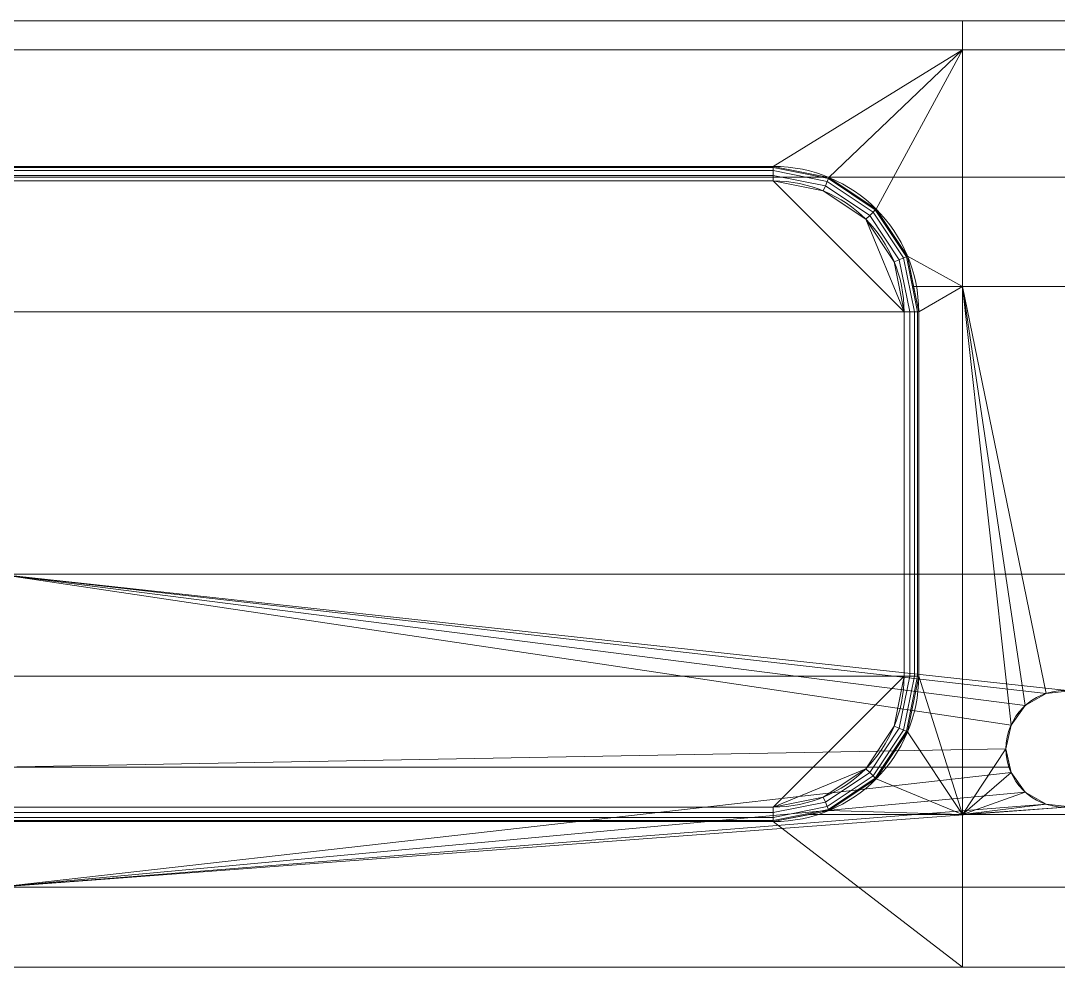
# Model space of a CAD drawing. Header units: millimetres. Extents: x 0 to 1550, y -55 to 90.
# Drawn here: x 1193.3 to 1264.6, y 0 to 65 of the extents above; entities that cross this region are included whole.
import ezdxf

# ---------------------------------------------------------------- set-up
doc = ezdxf.new("R2010")
doc.units = ezdxf.units.MM
doc.layers.add('1', color=7, linetype='Continuous', true_color=0xffffff)

# ---------------------------------------------------------------- blocks, each defined once
blk = doc.blocks.new('UG_SURFACE_001')
at = {"layer": '1', "color": 252, "linetype": 'Continuous', "lineweight": 18}
for points in [[(1191.75005, 64.999998), (1126.749992, 64.999998, 25), (1258.000016, 64.999998, 25)], [(1126.749992, 64.999998, 25), (1126.749992, 63.000001, 25), (1258.000016, 63.000001, 25), (1258.000016, 64.999998, 25)], [(1348.749995, 64.999998), (1348.749995, 54.249998), (1191.75005, 54.249998), (1191.75005, 64.999998)], [(1348.749995, 64.999998), (1191.75005, 64.999998), (1258.000016, 64.999998, 25), (1271.999955, 64.999998, 25)], [(1258.000016, 64.999998, 25), (1258.000016, 63.000001, 25), (1271.999955, 63.000001, 25), (1271.999955, 64.999998, 25)], [(1258.000016, 63.000001, 25), (1126.749992, 63.000001, 25), (1139.999986, 55, 25), (1245.000005, 55, 25)], [(1245.000005, 55, 25), (1248.826861, 54.238796, 25), (1258.000016, 63.000001, 25)], [(1258.000016, 63.000001, 25), (1248.826861, 54.238796, 25), (1252.071023, 52.071068, 25)], [(1258.000016, 46.750002, 25), (1258.000016, 63.000001, 25), (1252.071023, 52.071068, 25), (1254.238844, 48.826836, 25)], [(1271.999955, 63.000001, 25), (1258.000016, 63.000001, 25), (1258.000016, 46.750002, 25), (1271.999955, 46.750002, 25)], [(1139.999986, 55, 11), (1245.000005, 55, 11), (1245.000005, 55, 25), (1139.999986, 55, 25)], [(1139.999986, 54.923881, 10.617317), (1245.000005, 54.923881, 10.617317), (1245.000005, 55, 11), (1139.999986, 55, 11)], [(1139.999986, 54.707106, 10.292893), (1245.000005, 54.707106, 10.292893), (1245.000005, 54.923881, 10.617317), (1139.999986, 54.923881, 10.617317)], [(1245.000005, 55, 25), (1245.000005, 55, 11), (1248.826861, 54.238796, 11), (1248.826861, 54.238796, 25)], [(1248.826861, 54.238796, 11), (1245.000005, 55, 11), (1245.000005, 54.923881, 10.617317), (1248.797655, 54.16847, 10.617317)], [(1248.797655, 54.16847, 10.617317), (1245.000005, 54.923881, 10.617317), (1245.000005, 54.707106, 10.292893), (1248.714805, 53.968199, 10.292893)], [(1139.999986, 54.382682, 10.07612), (1245.000005, 54.382682, 10.07612), (1245.000005, 54.707106, 10.292893), (1139.999986, 54.707106, 10.292893)], [(1139.999986, 54.000001, 10), (1245.000005, 54.000001, 10), (1245.000005, 54.382682, 10.07612), (1139.999986, 54.382682, 10.07612)], [(1191.75005, 54.249998), (1348.749995, 54.249998), (1348.749995, 27.000001), (1191.75005, 27.000001)], [(1248.714805, 53.968199, 10.292893), (1245.000005, 54.707106, 10.292893), (1245.000005, 54.382682, 10.07612), (1248.590589, 53.668469, 10.07612)], [(1248.590589, 53.668469, 10.07612), (1245.000005, 54.382682, 10.07612), (1245.000005, 54.000001, 10), (1248.4442, 53.314917, 10)], [(1252.071023, 52.071068, 11), (1248.826861, 54.238796, 11), (1248.797655, 54.16847, 10.617317), (1252.01726, 52.017242, 10.617317)], [(1248.826861, 54.238796, 25), (1248.826861, 54.238796, 11), (1252.071023, 52.071068, 11), (1252.071023, 52.071068, 25)], [(1131.000042, 45.000002, 10), (1253.999949, 45.000002, 10), (1245.000005, 54.000001, 10), (1139.999986, 54.000001, 10)], [(1251.363993, 51.36396, 10), (1248.4442, 53.314917, 10), (1245.000005, 54.000001, 10), (1253.999949, 45.000002, 10)], [(1251.634598, 51.634558, 10.07612), (1248.590589, 53.668469, 10.07612), (1248.4442, 53.314917, 10), (1251.363993, 51.36396, 10)], [(1251.863956, 51.863961, 10.292893), (1248.714805, 53.968199, 10.292893), (1248.590589, 53.668469, 10.07612), (1251.634598, 51.634558, 10.07612)], [(1252.01726, 52.017242, 10.617317), (1248.797655, 54.16847, 10.617317), (1248.714805, 53.968199, 10.292893), (1251.863956, 51.863961, 10.292893)], [(1254.238844, 48.826836, 11), (1252.071023, 52.071068, 11), (1252.01726, 52.017242, 10.617317), (1254.16851, 48.797704, 10.617317)], [(1252.071023, 52.071068, 25), (1252.071023, 52.071068, 11), (1254.238844, 48.826836, 11), (1254.238844, 48.826836, 25)], [(1253.668427, 48.590597, 10.07612), (1251.634598, 51.634558, 10.07612), (1251.363993, 51.36396, 10), (1253.314972, 48.444152, 10)], [(1253.999949, 45.000002, 10), (1253.314972, 48.444152, 10), (1251.363993, 51.36396, 10)], [(1253.968239, 48.71475, 10.292893), (1251.863956, 51.863961, 10.292893), (1251.634598, 51.634558, 10.07612), (1253.668427, 48.590597, 10.07612)], [(1254.16851, 48.797704, 10.617317), (1252.01726, 52.017242, 10.617317), (1251.863956, 51.863961, 10.292893), (1253.968239, 48.71475, 10.292893)], [(1254.38273, 45.000002, 10.07612), (1253.668427, 48.590597, 10.07612), (1253.314972, 48.444152, 10), (1253.999949, 45.000002, 10)], [(1254.707098, 45.000002, 10.292893), (1253.968239, 48.71475, 10.292893), (1253.668427, 48.590597, 10.07612), (1254.38273, 45.000002, 10.07612)], [(1254.92382, 45.000002, 10.617317), (1254.16851, 48.797704, 10.617317), (1253.968239, 48.71475, 10.292893), (1254.707098, 45.000002, 10.292893)], [(1254.999995, 45.000002, 11), (1254.238844, 48.826836, 11), (1254.16851, 48.797704, 10.617317), (1254.92382, 45.000002, 10.617317)], [(1254.238844, 48.826836, 25), (1254.651904, 46.750002, 25), (1258.000016, 46.750002, 25)], [(1254.651904, 46.750002, 25), (1254.238844, 48.826836, 25), (1254.238844, 48.826836, 11), (1254.999995, 45.000002, 11)], [(1258.000016, 46.750002, 25), (1254.651904, 46.750002, 25), (1254.999995, 45.000002, 25)], [(1254.999995, 45.000002, 11), (1254.999995, 45.000002, 25), (1254.651904, 46.750002, 25)], [(1254.999995, 45.000002, 25), (1254.999995, 20, 25), (1258.000016, 10.5, 25), (1258.000016, 46.750002, 25)], [(1258.000016, 46.750002, 25), (1262.323499, 17.972579, 25), (1263.763905, 18.804226, 25)], [(1258.000016, 46.750002, 25), (1261.345863, 16.626947, 25), (1262.323499, 17.972579, 25)], [(1261.000037, 15, 25), (1261.345863, 16.626947, 25), (1258.000016, 46.750002, 25), (1258.000016, 10.5, 25)], [(1263.763905, 18.804226, 25), (1265.418172, 18.978087, 25), (1271.999955, 46.750002, 25), (1258.000016, 46.750002, 25)], [(1253.999949, 20, 10), (1253.999949, 45.000002, 10), (1131.000042, 45.000002, 10), (1131.000042, 20, 10)], [(1253.999949, 45.000002, 10), (1253.999949, 20, 10), (1254.38273, 20, 10.07612), (1254.38273, 45.000002, 10.07612)], [(1254.38273, 45.000002, 10.07612), (1254.38273, 20, 10.07612), (1254.707098, 20, 10.292893), (1254.707098, 45.000002, 10.292893)], [(1254.707098, 45.000002, 10.292893), (1254.707098, 20, 10.292893), (1254.92382, 20, 10.617317), (1254.92382, 45.000002, 10.617317)], [(1254.92382, 45.000002, 10.617317), (1254.92382, 20, 10.617317), (1254.999995, 20, 11), (1254.999995, 45.000002, 11)], [(1254.999995, 45.000002, 11), (1254.999995, 20, 11), (1254.999995, 20, 25), (1254.999995, 45.000002, 25)], [(1191.75005, 27.000001), (1348.749995, 27.000001), (1265.418172, 18.978087)], [(1265.418172, 18.978087), (1263.763905, 18.804226), (1191.75005, 27.000001)], [(1191.75005, 13.75), (1191.75005, 27.000001), (1261.345863, 16.626947), (1261.000037, 15)], [(1263.763905, 18.804226), (1262.323499, 17.972579), (1191.75005, 27.000001)], [(1262.323499, 17.972579), (1261.345863, 16.626947), (1191.75005, 27.000001)], [(1253.999949, 20, 10), (1131.000042, 20, 10), (1139.999986, 11, 10), (1245.000005, 11, 10)], [(1251.363993, 13.636039, 10), (1253.314972, 16.555849, 10), (1253.999949, 20, 10), (1245.000005, 11, 10)], [(1253.668427, 16.409403, 10.07612), (1254.38273, 20, 10.07612), (1253.999949, 20, 10), (1253.314972, 16.555849, 10)], [(1253.968239, 16.285252, 10.292893), (1254.707098, 20, 10.292893), (1254.38273, 20, 10.07612), (1253.668427, 16.409403, 10.07612)], [(1254.16851, 16.202295, 10.617317), (1254.92382, 20, 10.617317), (1254.707098, 20, 10.292893), (1253.968239, 16.285252, 10.292893)], [(1254.238844, 16.173165, 11), (1254.999995, 20, 11), (1254.92382, 20, 10.617317), (1254.16851, 16.202295, 10.617317)], [(1254.999995, 20, 25), (1254.238844, 16.173165, 25), (1258.000016, 10.5, 25)], [(1254.999995, 20, 25), (1254.999995, 20, 11), (1254.238844, 16.173165, 11), (1254.238844, 16.173165, 25)], [(1263.763905, 18.804226), (1263.763905, 18.804226, 25), (1262.323499, 17.972579, 25), (1262.323499, 17.972579)], [(1265.418172, 18.978087), (1265.418172, 18.978087, 25), (1263.763905, 18.804226, 25), (1263.763905, 18.804226)], [(1262.323499, 17.972579), (1262.323499, 17.972579, 25), (1261.345863, 16.626947, 25), (1261.345863, 16.626947)], [(1251.634598, 13.365441, 10.07612), (1253.668427, 16.409403, 10.07612), (1253.314972, 16.555849, 10), (1251.363993, 13.636039, 10)], [(1251.863956, 13.136039, 10.292893), (1253.968239, 16.285252, 10.292893), (1253.668427, 16.409403, 10.07612), (1251.634598, 13.365441, 10.07612)], [(1261.345863, 16.626947), (1261.345863, 16.626947, 25), (1261.000037, 15, 25), (1261.000037, 15)], [(1252.01726, 12.982758, 10.617317), (1254.16851, 16.202295, 10.617317), (1253.968239, 16.285252, 10.292893), (1251.863956, 13.136039, 10.292893)], [(1252.071023, 12.928932, 11), (1254.238844, 16.173165, 11), (1254.16851, 16.202295, 10.617317), (1252.01726, 12.982758, 10.617317)], [(1258.000016, 10.5, 25), (1254.238844, 16.173165, 25), (1252.071023, 12.928932, 25)], [(1254.238844, 16.173165, 25), (1254.238844, 16.173165, 11), (1252.071023, 12.928932, 11), (1252.071023, 12.928932, 25)], [(1261.000037, 15), (1261.265755, 13.75), (1191.75005, 13.75)], [(1258.000016, 10.5, 25), (1261.345863, 13.373054, 25), (1261.000037, 15, 25)], [(1261.265755, 13.75), (1261.000037, 15), (1261.000037, 15, 25), (1261.345863, 13.373054, 25)], [(1191.75005, 5.5), (1191.75005, 13.75), (1261.265755, 13.75), (1261.345863, 13.373054)], [(1245.000005, 11, 10), (1248.4442, 11.685085, 10), (1251.363993, 13.636039, 10)], [(1248.590589, 11.331531, 10.07612), (1251.634598, 13.365441, 10.07612), (1251.363993, 13.636039, 10), (1248.4442, 11.685085, 10)], [(1261.345863, 13.373054, 25), (1261.345863, 13.373054), (1261.265755, 13.75)], [(1261.345863, 13.373054), (1262.323499, 12.027421), (1191.75005, 5.5)], [(1248.714805, 11.031803, 10.292893), (1251.863956, 13.136039, 10.292893), (1251.634598, 13.365441, 10.07612), (1248.590589, 11.331531, 10.07612)], [(1248.797655, 10.831531, 10.617317), (1252.01726, 12.982758, 10.617317), (1251.863956, 13.136039, 10.292893), (1248.714805, 11.031803, 10.292893)], [(1248.826861, 10.761205, 11), (1252.071023, 12.928932, 11), (1252.01726, 12.982758, 10.617317), (1248.797655, 10.831531, 10.617317)], [(1252.071023, 12.928932, 25), (1248.826861, 10.761205, 25), (1258.000016, 10.5, 25)], [(1252.071023, 12.928932, 25), (1252.071023, 12.928932, 11), (1248.826861, 10.761205, 11), (1248.826861, 10.761205, 25)], [(1262.323499, 12.027421, 25), (1261.345863, 13.373054, 25), (1258.000016, 10.5, 25)], [(1261.345863, 13.373054), (1261.345863, 13.373054, 25), (1262.323499, 12.027421, 25), (1262.323499, 12.027421)], [(1191.75005, 5.5), (1262.323499, 12.027421), (1263.763905, 11.195774)], [(1245.000005, 10.617317, 10.07612), (1248.590589, 11.331531, 10.07612), (1248.4442, 11.685085, 10), (1245.000005, 11, 10)], [(1263.763905, 11.195774, 25), (1262.323499, 12.027421, 25), (1258.000016, 10.5, 25)], [(1262.323499, 12.027421), (1262.323499, 12.027421, 25), (1263.763905, 11.195774, 25), (1263.763905, 11.195774)], [(1139.999986, 10.617317, 10.07612), (1245.000005, 10.617317, 10.07612), (1245.000005, 11, 10), (1139.999986, 11, 10)], [(1191.75005, 5.5), (1263.763905, 11.195774), (1265.418172, 11.021912)], [(1265.418172, 11.021912), (1348.749995, 5.5), (1191.75005, 5.5)], [(1245.000005, 10.292893, 10.292893), (1248.714805, 11.031803, 10.292893), (1248.590589, 11.331531, 10.07612), (1245.000005, 10.617317, 10.07612)], [(1245.000005, 10.07612, 10.617317), (1248.797655, 10.831531, 10.617317), (1248.714805, 11.031803, 10.292893), (1245.000005, 10.292893, 10.292893)], [(1245.000005, 10, 11), (1248.826861, 10.761205, 11), (1248.797655, 10.831531, 10.617317), (1245.000005, 10.07612, 10.617317)], [(1248.826861, 10.761205, 11), (1245.000005, 10, 11), (1245.000005, 10, 25), (1247.513652, 10.5, 25)], [(1248.826861, 10.761205, 25), (1247.513652, 10.5, 25), (1258.000016, 10.5, 25)], [(1247.513652, 10.5, 25), (1248.826861, 10.761205, 25), (1248.826861, 10.761205, 11)], [(1265.418172, 11.021912, 25), (1263.763905, 11.195774, 25), (1258.000016, 10.5, 25)], [(1258.000016, 10.5, 25), (1271.999955, 10.5, 25), (1265.418172, 11.021912, 25)], [(1263.763905, 11.195774), (1263.763905, 11.195774, 25), (1265.418172, 11.021912, 25), (1265.418172, 11.021912)], [(1126.749992, 0, 25), (1258.000016, 0, 25), (1245.000005, 10, 25), (1139.999986, 10, 25)], [(1139.999986, 10.292893, 10.292893), (1245.000005, 10.292893, 10.292893), (1245.000005, 10.617317, 10.07612), (1139.999986, 10.617317, 10.07612)], [(1139.999986, 10.07612, 10.617317), (1245.000005, 10.07612, 10.617317), (1245.000005, 10.292893, 10.292893), (1139.999986, 10.292893, 10.292893)], [(1139.999986, 10, 11), (1245.000005, 10, 11), (1245.000005, 10.07612, 10.617317), (1139.999986, 10.07612, 10.617317)], [(1245.000005, 10, 11), (1139.999986, 10, 11), (1139.999986, 10, 25), (1245.000005, 10, 25)], [(1258.000016, 0, 25), (1258.000016, 10.5, 25), (1247.513652, 10.5, 25), (1245.000005, 10, 25)], [(1271.999955, 10.5, 25), (1258.000016, 10.5, 25), (1258.000016, 0, 25), (1271.999955, 0, 25)], [(1191.75005, 5.5), (1348.749995, 5.5), (1348.749995, 0), (1191.75005, 0)], [(1191.75005, 0), (1258.000016, 0, 25), (1126.749992, 0, 25)], [(1191.75005, 0), (1348.749995, 0), (1271.999955, 0, 25), (1258.000016, 0, 25)]]:
    blk.add_3dface(points, dxfattribs=at)
blk = doc.blocks.new('fiksator_0601-01_BODY')
at = {"layer": '1', "color": 252, "linetype": 'Continuous', "lineweight": 18}
for p, q in [((1410, 65), (800, 65)), ((800, 65, 25), (1410, 65, 25)), ((1140, 55, 11), (1245, 55, 11)), ((1140, 55, 25), (1245, 55, 25)), ((1245, 55, 11), (1245, 55, 25)), ((1245, 54, 10), (1140, 54, 10)), ((1254, 20, 10), (1254, 45, 10)), ((1255, 45, 11), (1255, 20, 11)), ((1255, 45, 25), (1255, 45, 11)), ((1255, 45, 25), (1255, 20, 25)), ((1255, 20, 11), (1255, 20, 25)), ((1140, 11, 10), (1245, 11, 10)), ((1140, 10, 25), (1245, 10, 25)), ((1245, 10, 11), (1140, 10, 11)), ((1245, 10, 25), (1245, 10, 11)), ((0, 0), (1550, 0)), ((1410, 0, 25), (140, 0, 25))]:
    blk.add_line(p, q, dxfattribs=at)
at = {"layer": '1', "color": 252, "linetype": 'Continuous', "lineweight": 18, "extrusion": (0, 0, -1)}
for centre in [(-1265, 15, -25), (-1265, 15)]:
    blk.add_circle(centre, 4, dxfattribs=at)
for centre, start, end in [((-1245, 45, -11), 90, 180), ((-1245, 45, -25), 90, 180), ((-1245, 20, -11), 180, 270), ((-1245, 20, -25), 180, 270)]:
    blk.add_arc(centre, 10, start, end, dxfattribs=at)
at = {"layer": '1', "color": 252, "linetype": 'Continuous', "lineweight": 18, "extrusion": (1, 0, 0)}
for centre, start, end in [((54, 11, 1245), 270, 0), ((11, 11, 1245), 180, 270)]:
    blk.add_arc(centre, 1, start, end, dxfattribs=at)
at = {"layer": '1', "color": 252, "linetype": 'Continuous', "lineweight": 18}
for centre, start, end in [((1245, 45, 10), 0, 90), ((1245, 20, 10), 270, 0)]:
    blk.add_arc(centre, 9, start, end, dxfattribs=at)
at = {"layer": '1', "color": 252, "linetype": 'Continuous', "lineweight": 18, "extrusion": (0, -1, 0)}
for centre in [(1254, 11, -45), (1254, 11, -20)]:
    blk.add_arc(centre, 1, 270, 0, dxfattribs=at)
at = {"layer": '1', "color": 252, "linetype": 'Continuous', "lineweight": 18}
blk.add_blockref('UG_SURFACE_001', (0, 0), dxfattribs=at)

msp = doc.modelspace()

# ---------------------------------------------------------------- block references
at = {"layer": '1', "color": 3, "linetype": 'Continuous', "lineweight": 18}
msp.add_blockref('fiksator_0601-01_BODY', (0, 0), dxfattribs=at)

doc.saveas('drawing.dxf')
